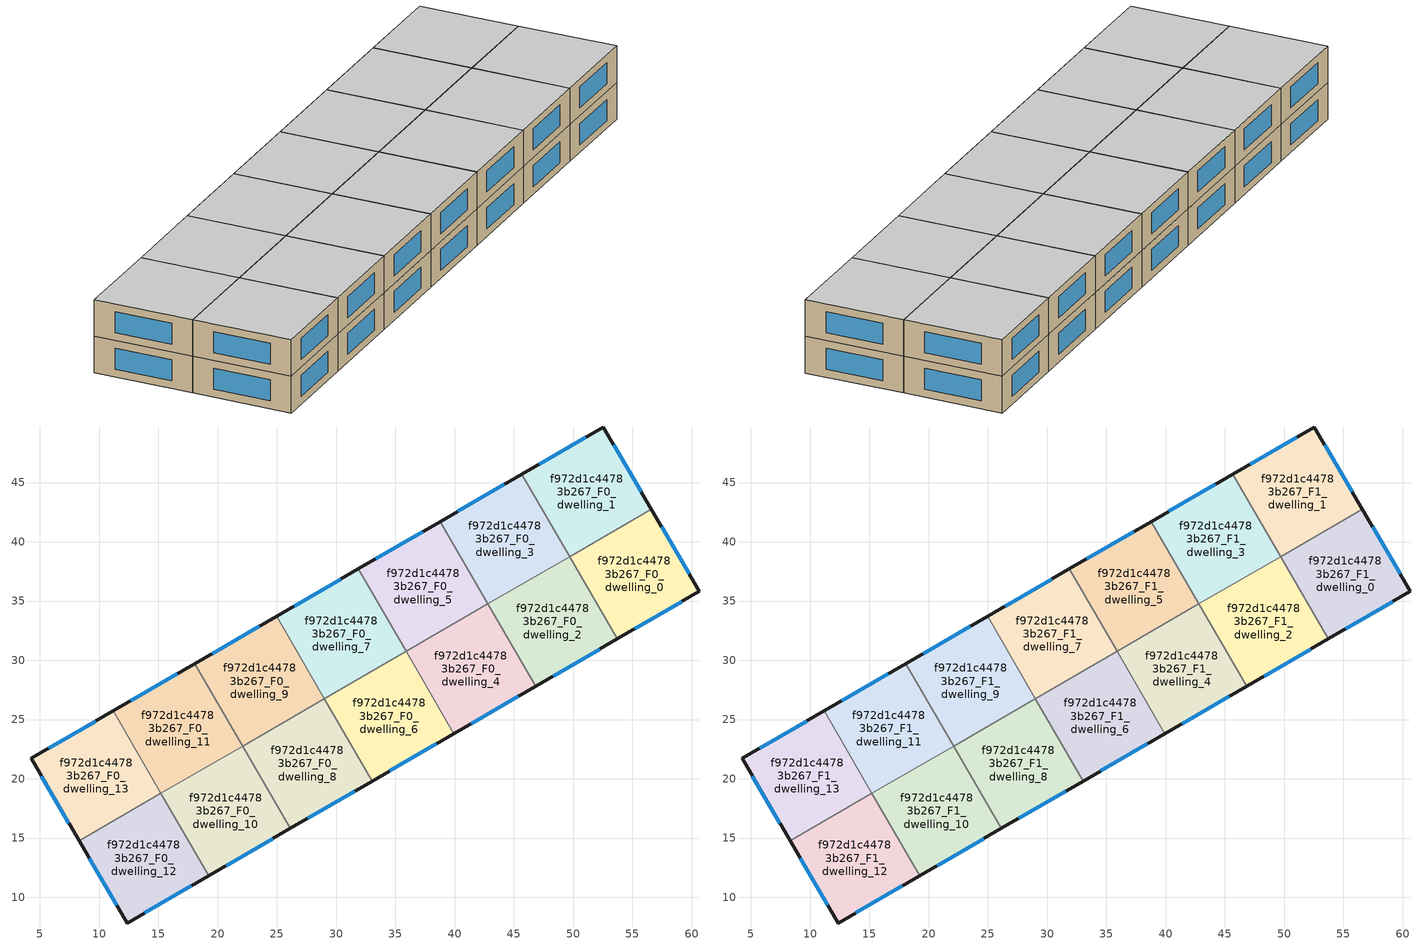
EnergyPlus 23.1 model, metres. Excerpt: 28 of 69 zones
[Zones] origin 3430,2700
f972d1c44783b267_F0_dwelling_0
 floor ground (EU_floor_Construction): 56.59,42.74 60.64,35.82 53.72,31.81 49.7,38.74 z0
 wall outside (EU_wall_Construction): 53.72,31.81 60.64,35.82 56.59,42.74 z0:3
 wall to f972d1c44783b267_F0_dwelling_1 (EU_wall_Construction): 56.59,42.74 49.7,38.74 z0:3
 wall to f972d1c44783b267_F0_dwelling_2 (EU_wall_Construction): 49.7,38.74 53.72,31.81 z0:3
 window (EU_Window_Construction): 59.77,37.3 57.46,41.26 / 55.2,32.67 59.16,34.96 z0.64:2.36
f972d1c44783b267_F0_dwelling_1
 floor ground (EU_floor_Construction): 52.53,49.69 56.59,42.74 49.7,38.74 45.66,45.7 z0
 wall outside (EU_wall_Construction): 56.59,42.74 52.53,49.69 45.66,45.7 z0:3
 wall to f972d1c44783b267_F0_dwelling_3 (EU_wall_Construction): 45.66,45.7 49.69,38.76 z0:3
 wall to f972d1c44783b267_F0_dwelling_2 (EU_wall_Construction): 49.69,38.75 49.7,38.74 z0:3
 window (EU_Window_Construction): 55.72,44.23 53.4,48.2 / 51.06,48.83 47.13,46.56 z0.64:2.36
f972d1c44783b267_F0_dwelling_10
 floor ground (EU_floor_Construction): 22.11,22.77 26.14,15.82 19.25,11.82 15.22,18.77 z0
 wall outside (EU_wall_Construction): 19.25,11.82 26.14,15.82 z0:3
 wall to f972d1c44783b267_F0_dwelling_11 (EU_wall_Construction): 22.11,22.77 15.22,18.77 z0:3
 wall to f972d1c44783b267_F0_dwelling_8 (EU_wall_Construction): 26.14,15.82 22.11,22.77 z0:3
 wall to f972d1c44783b267_F0_dwelling_12 (EU_wall_Construction): 15.22,18.77 19.25,11.82 z0:3
 window (EU_Window_Construction): 20.72,12.68 24.66,14.96 z0.64:2.36
f972d1c44783b267_F0_dwelling_11
 floor ground (EU_floor_Construction): 18.08,29.72 22.11,22.77 15.22,18.77 11.18,25.72 z0
 wall outside (EU_wall_Construction): 18.08,29.72 11.18,25.72 z0:3
 wall to f972d1c44783b267_F0_dwelling_9 (EU_wall_Construction): 22.11,22.77 18.08,29.72 z0:3
 wall to f972d1c44783b267_F0_dwelling_13 (EU_wall_Construction): 11.18,25.72 15.21,18.78 z0:3
 wall to f972d1c44783b267_F0_dwelling_12 (EU_wall_Construction): 15.21,18.78 15.22,18.77 z0:3
 window (EU_Window_Construction): 16.6,28.86 12.66,26.58 z0.64:2.36
f972d1c44783b267_F0_dwelling_12
 floor ground (EU_floor_Construction): 15.21,18.78 19.25,11.82 12.37,7.84 8.32,14.79 z0
 wall outside (EU_wall_Construction): 8.32,14.79 12.37,7.84 19.25,11.82 z0:3
 wall to f972d1c44783b267_F0_dwelling_13 (EU_wall_Construction): 15.21,18.78 8.32,14.79 z0:3
 window (EU_Window_Construction): 13.85,8.69 17.77,10.97 / 9.18,13.3 11.5,9.32 z0.64:2.36
f972d1c44783b267_F0_dwelling_13
 floor ground (EU_floor_Construction): 11.18,25.72 15.21,18.78 8.32,14.79 4.27,21.72 z0
 wall outside (EU_wall_Construction): 11.18,25.72 4.27,21.72 8.32,14.79 z0:3
 window (EU_Window_Construction): 5.14,20.23 7.45,16.27 / 9.7,24.87 5.75,22.58 z0.64:2.36
f972d1c44783b267_F0_dwelling_2
 floor ground (EU_floor_Construction): 49.69,38.75 53.72,31.81 46.82,27.81 42.79,34.76 z0
 wall outside (EU_wall_Construction): 46.82,27.81 53.72,31.81 z0:3
 wall to f972d1c44783b267_F0_dwelling_3 (EU_wall_Construction): 49.69,38.75 42.79,34.76 z0:3
 wall to f972d1c44783b267_F0_dwelling_4 (EU_wall_Construction): 42.79,34.76 46.82,27.81 z0:3
 window (EU_Window_Construction): 48.3,28.66 52.24,30.95 z0.64:2.36
f972d1c44783b267_F0_dwelling_3
 floor ground (EU_floor_Construction): 45.66,45.7 49.69,38.75 42.79,34.76 38.77,41.71 z0
 wall outside (EU_wall_Construction): 45.66,45.7 38.77,41.71 z0:3
 wall to f972d1c44783b267_F0_dwelling_5 (EU_wall_Construction): 38.76,41.71 42.79,34.76 z0:3
 window (EU_Window_Construction): 44.18,44.85 40.24,42.56 z0.64:2.36
f972d1c44783b267_F0_dwelling_4
 floor ground (EU_floor_Construction): 42.79,34.76 46.82,27.81 39.93,23.81 35.9,30.76 z0
 wall outside (EU_wall_Construction): 39.93,23.81 46.82,27.81 z0:3
 wall to f972d1c44783b267_F0_dwelling_5 (EU_wall_Construction): 42.79,34.76 35.9,30.76 z0:3
 wall to f972d1c44783b267_F0_dwelling_6 (EU_wall_Construction): 35.9,30.76 39.93,23.81 z0:3
 window (EU_Window_Construction): 41.4,24.67 45.35,26.95 z0.64:2.36
f972d1c44783b267_F0_dwelling_5
 floor ground (EU_floor_Construction): 38.77,41.71 42.79,34.76 35.9,30.76 31.87,37.71 z0
 wall outside (EU_wall_Construction): 38.77,41.71 31.87,37.71 z0:3
 wall to f972d1c44783b267_F0_dwelling_7 (EU_wall_Construction): 31.87,37.71 35.9,30.76 z0:3
 window (EU_Window_Construction): 37.29,40.85 33.35,38.57 z0.64:2.36
f972d1c44783b267_F0_dwelling_6
 floor ground (EU_floor_Construction): 35.9,30.76 39.93,23.81 33.03,19.81 29,26.76 z0
 wall outside (EU_wall_Construction): 33.03,19.81 39.93,23.81 z0:3
 wall to f972d1c44783b267_F0_dwelling_8 (EU_wall_Construction): 29,26.76 33.03,19.81 z0:3
 wall to f972d1c44783b267_F0_dwelling_7 (EU_wall_Construction): 35.9,30.76 29,26.76 z0:3
 window (EU_Window_Construction): 34.51,20.67 38.45,22.95 z0.64:2.36
f972d1c44783b267_F0_dwelling_7
 floor ground (EU_floor_Construction): 31.87,37.71 35.9,30.76 29,26.76 24.97,33.71 z0
 wall outside (EU_wall_Construction): 31.87,37.71 24.97,33.71 z0:3
 wall to f972d1c44783b267_F0_dwelling_9 (EU_wall_Construction): 24.97,33.71 29,26.76 z0:3
 window (EU_Window_Construction): 30.39,36.86 26.45,34.57 z0.64:2.36
f972d1c44783b267_F0_dwelling_8
 floor ground (EU_floor_Construction): 29,26.76 33.03,19.81 26.14,15.82 22.11,22.77 z0
 wall outside (EU_wall_Construction): 26.14,15.82 33.03,19.81 z0:3
 wall to f972d1c44783b267_F0_dwelling_9 (EU_wall_Construction): 29,26.76 22.11,22.77 z0:3
 window (EU_Window_Construction): 27.62,16.67 31.56,18.96 z0.64:2.36
f972d1c44783b267_F0_dwelling_9
 floor ground (EU_floor_Construction): 24.97,33.71 29,26.76 22.11,22.77 18.08,29.72 z0
 wall outside (EU_wall_Construction): 24.97,33.71 18.08,29.72 z0:3
 window (EU_Window_Construction): 23.5,32.86 19.55,30.57 z0.64:2.36
f972d1c44783b267_F1_dwelling_0
 floor to f972d1c44783b267_F0_dwelling_0 (EU_floor_Construction): 56.59,42.74 60.64,35.82 53.72,31.81 49.7,38.74 z3
 wall outside (EU_wall_Construction): 53.72,31.81 60.64,35.82 56.59,42.74 z3:6
 wall to f972d1c44783b267_F1_dwelling_1 (EU_wall_Construction): 56.59,42.74 49.7,38.74 z3:6
 wall to f972d1c44783b267_F1_dwelling_2 (EU_wall_Construction): 49.7,38.74 53.72,31.81 z3:6
 window (EU_Window_Construction): 59.77,37.3 57.46,41.26 / 55.2,32.67 59.16,34.96 z3.64:5.36
 ceiling to f972d1c44783b267_F2_dwelling_0 (EU_floor_Construction): 60.64,35.82 56.59,42.74 49.7,38.74 53.72,31.81 z6
f972d1c44783b267_F1_dwelling_1
 floor to f972d1c44783b267_F0_dwelling_1 (EU_floor_Construction): 52.53,49.69 56.59,42.74 49.7,38.74 45.66,45.7 z3
 wall outside (EU_wall_Construction): 56.59,42.74 52.53,49.69 45.66,45.7 z3:6
 wall to f972d1c44783b267_F1_dwelling_3 (EU_wall_Construction): 45.66,45.7 49.69,38.76 z3:6
 wall to f972d1c44783b267_F1_dwelling_2 (EU_wall_Construction): 49.69,38.75 49.7,38.74 z3:6
 window (EU_Window_Construction): 55.72,44.23 53.4,48.2 / 51.06,48.83 47.13,46.56 z3.64:5.36
 ceiling to f972d1c44783b267_F2_dwelling_1 (EU_floor_Construction): 56.59,42.74 52.53,49.69 45.66,45.7 49.7,38.74 z6
f972d1c44783b267_F1_dwelling_10
 floor to f972d1c44783b267_F0_dwelling_10 (EU_floor_Construction): 22.11,22.77 26.14,15.82 19.25,11.82 15.22,18.77 z3
 wall outside (EU_wall_Construction): 19.25,11.82 26.14,15.82 z3:6
 wall to f972d1c44783b267_F1_dwelling_11 (EU_wall_Construction): 22.11,22.77 15.22,18.77 z3:6
 wall to f972d1c44783b267_F1_dwelling_8 (EU_wall_Construction): 26.14,15.82 22.11,22.77 z3:6
 wall to f972d1c44783b267_F1_dwelling_12 (EU_wall_Construction): 15.22,18.77 19.25,11.82 z3:6
 window (EU_Window_Construction): 20.72,12.68 24.66,14.96 z3.64:5.36
 ceiling to f972d1c44783b267_F2_dwelling_10 (EU_floor_Construction): 26.14,15.82 22.11,22.77 15.22,18.77 19.25,11.82 z6
f972d1c44783b267_F1_dwelling_11
 floor to f972d1c44783b267_F0_dwelling_11 (EU_floor_Construction): 18.08,29.72 22.11,22.77 15.22,18.77 11.18,25.72 z3
 wall outside (EU_wall_Construction): 18.08,29.72 11.18,25.72 z3:6
 wall to f972d1c44783b267_F1_dwelling_9 (EU_wall_Construction): 22.11,22.77 18.08,29.72 z3:6
 wall to f972d1c44783b267_F1_dwelling_13 (EU_wall_Construction): 11.18,25.72 15.21,18.78 z3:6
 wall to f972d1c44783b267_F1_dwelling_12 (EU_wall_Construction): 15.21,18.78 15.22,18.77 z3:6
 window (EU_Window_Construction): 16.6,28.86 12.66,26.58 z3.64:5.36
 ceiling to f972d1c44783b267_F2_dwelling_11 (EU_floor_Construction): 22.11,22.77 18.08,29.72 11.18,25.72 15.22,18.77 z6
f972d1c44783b267_F1_dwelling_12
 floor to f972d1c44783b267_F0_dwelling_12 (EU_floor_Construction): 15.21,18.78 19.25,11.82 12.37,7.84 8.32,14.79 z3
 wall outside (EU_wall_Construction): 8.32,14.79 12.37,7.84 19.25,11.82 z3:6
 wall to f972d1c44783b267_F1_dwelling_13 (EU_wall_Construction): 15.21,18.78 8.32,14.79 z3:6
 window (EU_Window_Construction): 13.85,8.69 17.77,10.97 / 9.18,13.3 11.5,9.32 z3.64:5.36
 ceiling to f972d1c44783b267_F2_dwelling_12 (EU_floor_Construction): 19.25,11.82 15.21,18.78 8.32,14.79 12.37,7.84 z6
f972d1c44783b267_F1_dwelling_13
 floor to f972d1c44783b267_F0_dwelling_13 (EU_floor_Construction): 11.18,25.72 15.21,18.78 8.32,14.79 4.27,21.72 z3
 wall outside (EU_wall_Construction): 11.18,25.72 4.27,21.72 8.32,14.79 z3:6
 window (EU_Window_Construction): 5.14,20.23 7.45,16.27 / 9.7,24.87 5.75,22.58 z3.64:5.36
 ceiling to f972d1c44783b267_F2_dwelling_13 (EU_floor_Construction): 15.21,18.78 11.18,25.72 4.27,21.72 8.32,14.79 z6
f972d1c44783b267_F1_dwelling_2
 floor to f972d1c44783b267_F0_dwelling_2 (EU_floor_Construction): 49.69,38.75 53.72,31.81 46.82,27.81 42.79,34.76 z3
 wall outside (EU_wall_Construction): 46.82,27.81 53.72,31.81 z3:6
 wall to f972d1c44783b267_F1_dwelling_3 (EU_wall_Construction): 49.69,38.75 42.79,34.76 z3:6
 wall to f972d1c44783b267_F1_dwelling_4 (EU_wall_Construction): 42.79,34.76 46.82,27.81 z3:6
 window (EU_Window_Construction): 48.3,28.66 52.24,30.95 z3.64:5.36
 ceiling to f972d1c44783b267_F2_dwelling_2 (EU_floor_Construction): 53.72,31.81 49.69,38.75 42.79,34.76 46.82,27.81 z6
f972d1c44783b267_F1_dwelling_3
 floor to f972d1c44783b267_F0_dwelling_3 (EU_floor_Construction): 45.66,45.7 49.69,38.75 42.79,34.76 38.77,41.71 z3
 wall outside (EU_wall_Construction): 45.66,45.7 38.77,41.71 z3:6
 wall to f972d1c44783b267_F1_dwelling_5 (EU_wall_Construction): 38.76,41.71 42.79,34.76 z3:6
 window (EU_Window_Construction): 44.18,44.85 40.24,42.56 z3.64:5.36
 ceiling to f972d1c44783b267_F2_dwelling_3 (EU_floor_Construction): 49.69,38.75 45.66,45.7 38.77,41.71 42.79,34.76 z6
f972d1c44783b267_F1_dwelling_4
 floor to f972d1c44783b267_F0_dwelling_4 (EU_floor_Construction): 42.79,34.76 46.82,27.81 39.93,23.81 35.9,30.76 z3
 wall outside (EU_wall_Construction): 39.93,23.81 46.82,27.81 z3:6
 wall to f972d1c44783b267_F1_dwelling_5 (EU_wall_Construction): 42.79,34.76 35.9,30.76 z3:6
 wall to f972d1c44783b267_F1_dwelling_6 (EU_wall_Construction): 35.9,30.76 39.93,23.81 z3:6
 window (EU_Window_Construction): 41.4,24.67 45.35,26.95 z3.64:5.36
 ceiling to f972d1c44783b267_F2_dwelling_4 (EU_floor_Construction): 46.82,27.81 42.79,34.76 35.9,30.76 39.93,23.81 z6
f972d1c44783b267_F1_dwelling_5
 floor to f972d1c44783b267_F0_dwelling_5 (EU_floor_Construction): 38.77,41.71 42.79,34.76 35.9,30.76 31.87,37.71 z3
 wall outside (EU_wall_Construction): 38.77,41.71 31.87,37.71 z3:6
 wall to f972d1c44783b267_F1_dwelling_7 (EU_wall_Construction): 31.87,37.71 35.9,30.76 z3:6
 window (EU_Window_Construction): 37.29,40.85 33.35,38.57 z3.64:5.36
 ceiling to f972d1c44783b267_F2_dwelling_5 (EU_floor_Construction): 42.79,34.76 38.77,41.71 31.87,37.71 35.9,30.76 z6
f972d1c44783b267_F1_dwelling_6
 floor to f972d1c44783b267_F0_dwelling_6 (EU_floor_Construction): 35.9,30.76 39.93,23.81 33.03,19.81 29,26.76 z3
 wall outside (EU_wall_Construction): 33.03,19.81 39.93,23.81 z3:6
 wall to f972d1c44783b267_F1_dwelling_8 (EU_wall_Construction): 29,26.76 33.03,19.81 z3:6
 wall to f972d1c44783b267_F1_dwelling_7 (EU_wall_Construction): 35.9,30.76 29,26.76 z3:6
 window (EU_Window_Construction): 34.51,20.67 38.45,22.95 z3.64:5.36
 ceiling to f972d1c44783b267_F2_dwelling_6 (EU_floor_Construction): 39.93,23.81 35.9,30.76 29,26.76 33.03,19.81 z6
f972d1c44783b267_F1_dwelling_7
 floor to f972d1c44783b267_F0_dwelling_7 (EU_floor_Construction): 31.87,37.71 35.9,30.76 29,26.76 24.97,33.71 z3
 wall outside (EU_wall_Construction): 31.87,37.71 24.97,33.71 z3:6
 wall to f972d1c44783b267_F1_dwelling_9 (EU_wall_Construction): 24.97,33.71 29,26.76 z3:6
 window (EU_Window_Construction): 30.39,36.86 26.45,34.57 z3.64:5.36
 ceiling to f972d1c44783b267_F2_dwelling_7 (EU_floor_Construction): 35.9,30.76 31.87,37.71 24.97,33.71 29,26.76 z6
f972d1c44783b267_F1_dwelling_8
 floor to f972d1c44783b267_F0_dwelling_8 (EU_floor_Construction): 29,26.76 33.03,19.81 26.14,15.82 22.11,22.77 z3
 wall outside (EU_wall_Construction): 26.14,15.82 33.03,19.81 z3:6
 wall to f972d1c44783b267_F1_dwelling_9 (EU_wall_Construction): 29,26.76 22.11,22.77 z3:6
 window (EU_Window_Construction): 27.62,16.67 31.56,18.96 z3.64:5.36
 ceiling to f972d1c44783b267_F2_dwelling_8 (EU_floor_Construction): 33.03,19.81 29,26.76 22.11,22.77 26.14,15.82 z6
f972d1c44783b267_F1_dwelling_9
 floor to f972d1c44783b267_F0_dwelling_9 (EU_floor_Construction): 24.97,33.71 29,26.76 22.11,22.77 18.08,29.72 z3
 wall outside (EU_wall_Construction): 24.97,33.71 18.08,29.72 z3:6
 window (EU_Window_Construction): 23.5,32.86 19.55,30.57 z3.64:5.36
 ceiling to f972d1c44783b267_F2_dwelling_9 (EU_floor_Construction): 29,26.76 24.97,33.71 18.08,29.72 22.11,22.77 z6
[Building]
EU S2 Campaign: North Axis=0; Terrain=City; Solar Distribution=FullExterior
[Site:Location]
Yerevan-Zvartnots.Intl.AP: Latitude=40.15; Longitude=44.383; Time Zone=4; Elevation=854
[SizingPeriod:WeatherFileDays]
AnnualSizingPeriod: Begin Month=1; Begin Day of Month=1; End Month=12; End Day of Month=31; Day of Week for Start Day=Monday; Use Weather File Daylight Saving Period=No; Use Weather File Rain and Snow Indicators=No
[MATERIAL]
EU_InternalMass_Material: Roughness=MediumRough; Thickness=0.1; Conductivity=1; Density=1800; Specific Heat=900; Thermal Absorptance=0.9; Solar Absorptance=0.7; Visible Absorptance=0.7
[MATERIAL:NOMASS] Roughness=MediumRough; Thermal Absorptance=0.9; Solar Absorptance=0.7; Visible Absorptance=0.7
Name | Thermal Resistance
EU_wall_NoMass | 1.05043
EU_floor_NoMass | 0.478065
[WINDOWMATERIAL:SIMPLEGLAZINGSYSTEM]
EU_Window_SimpleGlazing: UFactor=2.5566; Solar Heat Gain Coefficient=0.75; Visible Transmittance=0.75
[CONSTRUCTION]
EU_wall_Construction: EU_wall_NoMass
EU_floor_Construction: EU_floor_NoMass
EU_Window_Construction: EU_Window_SimpleGlazing
EU_InternalMass_Construction: EU_InternalMass_Material
[ZONE] Type=1; Multiplier=1; Ceiling Height=autocalculate; Floor Area=autocalculate; Part of Total Floor Area=Yes
Name | Volume
f972d1c44783b267_F0_dwelling_0; f972d1c44783b267_F1_dwelling_0 | 192.09
f972d1c44783b267_F0_dwelling_1; f972d1c44783b267_F1_dwelling_1 | 192.069
f972d1c44783b267_F0_dwelling_10; f972d1c44783b267_F1_dwelling_10; f972d1c44783b267_F0_dwelling_8; f972d1c44783b267_F1_dwelling_8 | 192.084
f972d1c44783b267_F0_dwelling_11; f972d1c44783b267_F1_dwelling_11 | 192.072
f972d1c44783b267_F0_dwelling_12; f972d1c44783b267_F1_dwelling_12 | 192.11
f972d1c44783b267_F0_dwelling_13; f972d1c44783b267_F1_dwelling_13 | 192.103
f972d1c44783b267_F0_dwelling_2; f972d1c44783b267_F1_dwelling_2 | 192.073
f972d1c44783b267_F0_dwelling_3; f972d1c44783b267_F1_dwelling_3; f972d1c44783b267_F0_dwelling_6; f972d1c44783b267_F1_dwelling_6; f972d1c44783b267_F0_dwelling_9; f972d1c44783b267_F1_dwelling_9 | 192.105
f972d1c44783b267_F0_dwelling_4; f972d1c44783b267_F1_dwelling_4 | 192.101
f972d1c44783b267_F0_dwelling_5; f972d1c44783b267_F1_dwelling_5; f972d1c44783b267_F0_dwelling_7; f972d1c44783b267_F1_dwelling_7 | 192.093
[INTERNALMASS] Construction=EU_InternalMass_Construction
Name | Zone or ZoneList | Surface Area
f972d1c44783b267_F0_dwelling_0_EU_InternalMass | f972d1c44783b267_F0_dwelling_0 | 64.0312
f972d1c44783b267_F0_dwelling_1_EU_InternalMass | f972d1c44783b267_F0_dwelling_1 | 64.0238
f972d1c44783b267_F0_dwelling_2_EU_InternalMass | f972d1c44783b267_F0_dwelling_2 | 64.0242
f972d1c44783b267_F0_dwelling_3_EU_InternalMass | f972d1c44783b267_F0_dwelling_3 | 64.0379
f972d1c44783b267_F0_dwelling_4_EU_InternalMass | f972d1c44783b267_F0_dwelling_4 | 64.0327
f972d1c44783b267_F0_dwelling_5_EU_InternalMass | f972d1c44783b267_F0_dwelling_5 | 64.0311
f972d1c44783b267_F0_dwelling_6_EU_InternalMass | f972d1c44783b267_F0_dwelling_6 | 64.0358
f972d1c44783b267_F0_dwelling_7_EU_InternalMass | f972d1c44783b267_F0_dwelling_7 | 64.0311
f972d1c44783b267_F0_dwelling_8_EU_InternalMass | f972d1c44783b267_F0_dwelling_8 | 64.0278
f972d1c44783b267_F0_dwelling_9_EU_InternalMass | f972d1c44783b267_F0_dwelling_9 | 64.036
f972d1c44783b267_F0_dwelling_10_EU_InternalMass | f972d1c44783b267_F0_dwelling_10 | 64.027
f972d1c44783b267_F0_dwelling_11_EU_InternalMass | f972d1c44783b267_F0_dwelling_11 | 64.0258
f972d1c44783b267_F0_dwelling_12_EU_InternalMass | f972d1c44783b267_F0_dwelling_12 | 64.0353
f972d1c44783b267_F0_dwelling_13_EU_InternalMass | f972d1c44783b267_F0_dwelling_13 | 64.0356
f972d1c44783b267_F1_dwelling_0_EU_InternalMass | f972d1c44783b267_F1_dwelling_0 | 64.0312
f972d1c44783b267_F1_dwelling_1_EU_InternalMass | f972d1c44783b267_F1_dwelling_1 | 64.0238
f972d1c44783b267_F1_dwelling_2_EU_InternalMass | f972d1c44783b267_F1_dwelling_2 | 64.0242
f972d1c44783b267_F1_dwelling_3_EU_InternalMass | f972d1c44783b267_F1_dwelling_3 | 64.0379
f972d1c44783b267_F1_dwelling_4_EU_InternalMass | f972d1c44783b267_F1_dwelling_4 | 64.0327
f972d1c44783b267_F1_dwelling_5_EU_InternalMass | f972d1c44783b267_F1_dwelling_5 | 64.0311
f972d1c44783b267_F1_dwelling_6_EU_InternalMass | f972d1c44783b267_F1_dwelling_6 | 64.0358
f972d1c44783b267_F1_dwelling_7_EU_InternalMass | f972d1c44783b267_F1_dwelling_7 | 64.0311
f972d1c44783b267_F1_dwelling_8_EU_InternalMass | f972d1c44783b267_F1_dwelling_8 | 64.0278
f972d1c44783b267_F1_dwelling_9_EU_InternalMass | f972d1c44783b267_F1_dwelling_9 | 64.036
f972d1c44783b267_F1_dwelling_10_EU_InternalMass | f972d1c44783b267_F1_dwelling_10 | 64.027
f972d1c44783b267_F1_dwelling_11_EU_InternalMass | f972d1c44783b267_F1_dwelling_11 | 64.0258
f972d1c44783b267_F1_dwelling_12_EU_InternalMass | f972d1c44783b267_F1_dwelling_12 | 64.0353
f972d1c44783b267_F1_dwelling_13_EU_InternalMass | f972d1c44783b267_F1_dwelling_13 | 64.0356
[OTHEREQUIPMENT] Fuel Type=Electricity; Design Level Calculation Method=Watts/Area; Power per Zone Floor Area=1; Fraction Latent=0; Fraction Radiant=0; Fraction Lost=0; Carbon Dioxide Generation Rate=0; EndUse Subcategory=EU_Step8_InternalGains
Name | Zone or ZoneList or Space or SpaceList | Schedule
EU_Step8_InternalGain_f972d1c44783b267_F0_dwelling_0_f000 | f972d1c44783b267_F0_dwelling_0 | EU_Step8_GainSchedule_f972d1c44783b267_F0_dwelling_0_f000
EU_Step8_InternalGain_f972d1c44783b267_F0_dwelling_1_f000 | f972d1c44783b267_F0_dwelling_1 | EU_Step8_GainSchedule_f972d1c44783b267_F0_dwelling_1_f000
EU_Step8_InternalGain_f972d1c44783b267_F0_dwelling_2_f000 | f972d1c44783b267_F0_dwelling_2 | EU_Step8_GainSchedule_f972d1c44783b267_F0_dwelling_2_f000
EU_Step8_InternalGain_f972d1c44783b267_F0_dwelling_3_f000 | f972d1c44783b267_F0_dwelling_3 | EU_Step8_GainSchedule_f972d1c44783b267_F0_dwelling_3_f000
EU_Step8_InternalGain_f972d1c44783b267_F0_dwelling_4_f000 | f972d1c44783b267_F0_dwelling_4 | EU_Step8_GainSchedule_f972d1c44783b267_F0_dwelling_4_f000
EU_Step8_InternalGain_f972d1c44783b267_F0_dwelling_5_f000 | f972d1c44783b267_F0_dwelling_5 | EU_Step8_GainSchedule_f972d1c44783b267_F0_dwelling_5_f000
EU_Step8_InternalGain_f972d1c44783b267_F0_dwelling_6_f000 | f972d1c44783b267_F0_dwelling_6 | EU_Step8_GainSchedule_f972d1c44783b267_F0_dwelling_6_f000
EU_Step8_InternalGain_f972d1c44783b267_F0_dwelling_7_f000 | f972d1c44783b267_F0_dwelling_7 | EU_Step8_GainSchedule_f972d1c44783b267_F0_dwelling_7_f000
EU_Step8_InternalGain_f972d1c44783b267_F0_dwelling_8_f000 | f972d1c44783b267_F0_dwelling_8 | EU_Step8_GainSchedule_f972d1c44783b267_F0_dwelling_8_f000
EU_Step8_InternalGain_f972d1c44783b267_F0_dwelling_9_f000 | f972d1c44783b267_F0_dwelling_9 | EU_Step8_GainSchedule_f972d1c44783b267_F0_dwelling_9_f000
EU_Step8_InternalGain_f972d1c44783b267_F0_dwelling_10_f000 | f972d1c44783b267_F0_dwelling_10 | EU_Step8_GainSchedule_f972d1c44783b267_F0_dwelling_10_f000
EU_Step8_InternalGain_f972d1c44783b267_F0_dwelling_11_f000 | f972d1c44783b267_F0_dwelling_11 | EU_Step8_GainSchedule_f972d1c44783b267_F0_dwelling_11_f000
EU_Step8_InternalGain_f972d1c44783b267_F0_dwelling_12_f000 | f972d1c44783b267_F0_dwelling_12 | EU_Step8_GainSchedule_f972d1c44783b267_F0_dwelling_12_f000
EU_Step8_InternalGain_f972d1c44783b267_F0_dwelling_13_f000 | f972d1c44783b267_F0_dwelling_13 | EU_Step8_GainSchedule_f972d1c44783b267_F0_dwelling_13_f000
EU_Step8_InternalGain_f972d1c44783b267_F1_dwelling_0_f000 | f972d1c44783b267_F1_dwelling_0 | EU_Step8_GainSchedule_f972d1c44783b267_F1_dwelling_0_f000
EU_Step8_InternalGain_f972d1c44783b267_F1_dwelling_1_f000 | f972d1c44783b267_F1_dwelling_1 | EU_Step8_GainSchedule_f972d1c44783b267_F1_dwelling_1_f000
EU_Step8_InternalGain_f972d1c44783b267_F1_dwelling_2_f000 | f972d1c44783b267_F1_dwelling_2 | EU_Step8_GainSchedule_f972d1c44783b267_F1_dwelling_2_f000
EU_Step8_InternalGain_f972d1c44783b267_F1_dwelling_3_f000 | f972d1c44783b267_F1_dwelling_3 | EU_Step8_GainSchedule_f972d1c44783b267_F1_dwelling_3_f000
EU_Step8_InternalGain_f972d1c44783b267_F1_dwelling_4_f000 | f972d1c44783b267_F1_dwelling_4 | EU_Step8_GainSchedule_f972d1c44783b267_F1_dwelling_4_f000
EU_Step8_InternalGain_f972d1c44783b267_F1_dwelling_5_f000 | f972d1c44783b267_F1_dwelling_5 | EU_Step8_GainSchedule_f972d1c44783b267_F1_dwelling_5_f000
EU_Step8_InternalGain_f972d1c44783b267_F1_dwelling_6_f000 | f972d1c44783b267_F1_dwelling_6 | EU_Step8_GainSchedule_f972d1c44783b267_F1_dwelling_6_f000
EU_Step8_InternalGain_f972d1c44783b267_F1_dwelling_7_f000 | f972d1c44783b267_F1_dwelling_7 | EU_Step8_GainSchedule_f972d1c44783b267_F1_dwelling_7_f000
EU_Step8_InternalGain_f972d1c44783b267_F1_dwelling_8_f000 | f972d1c44783b267_F1_dwelling_8 | EU_Step8_GainSchedule_f972d1c44783b267_F1_dwelling_8_f000
EU_Step8_InternalGain_f972d1c44783b267_F1_dwelling_9_f000 | f972d1c44783b267_F1_dwelling_9 | EU_Step8_GainSchedule_f972d1c44783b267_F1_dwelling_9_f000
EU_Step8_InternalGain_f972d1c44783b267_F1_dwelling_10_f000 | f972d1c44783b267_F1_dwelling_10 | EU_Step8_GainSchedule_f972d1c44783b267_F1_dwelling_10_f000
EU_Step8_InternalGain_f972d1c44783b267_F1_dwelling_11_f000 | f972d1c44783b267_F1_dwelling_11 | EU_Step8_GainSchedule_f972d1c44783b267_F1_dwelling_11_f000
EU_Step8_InternalGain_f972d1c44783b267_F1_dwelling_12_f000 | f972d1c44783b267_F1_dwelling_12 | EU_Step8_GainSchedule_f972d1c44783b267_F1_dwelling_12_f000
EU_Step8_InternalGain_f972d1c44783b267_F1_dwelling_13_f000 | f972d1c44783b267_F1_dwelling_13 | EU_Step8_GainSchedule_f972d1c44783b267_F1_dwelling_13_f000
[ZONEVENTILATION:DESIGNFLOWRATE] Schedule=EU_AlwaysOn; Design Flow Rate Calculation Method=AirChanges/Hour; Air Changes per Hour=0.557805; Ventilation Type=Natural; Fan Pressure Rise=0; Fan Total Efficiency=1; Constant Term Coefficient=1; Temperature Term Coefficient=0; Velocity Term Coefficient=0; Velocity Squared Term Coefficient=0; Minimum Indoor Temperature=-100; Maximum Indoor Temperature=100; Delta Temperature=-100; Minimum Outdoor Temperature=-100; Maximum Outdoor Temperature=100; Maximum Wind Speed=40
Name | Zone or ZoneList or Space or SpaceList
EU_ConstantAir_f972d1c44783b267_F0_dwelling_0 | f972d1c44783b267_F0_dwelling_0
EU_ConstantAir_f972d1c44783b267_F0_dwelling_1 | f972d1c44783b267_F0_dwelling_1
EU_ConstantAir_f972d1c44783b267_F0_dwelling_2 | f972d1c44783b267_F0_dwelling_2
EU_ConstantAir_f972d1c44783b267_F0_dwelling_3 | f972d1c44783b267_F0_dwelling_3
EU_ConstantAir_f972d1c44783b267_F0_dwelling_4 | f972d1c44783b267_F0_dwelling_4
EU_ConstantAir_f972d1c44783b267_F0_dwelling_5 | f972d1c44783b267_F0_dwelling_5
EU_ConstantAir_f972d1c44783b267_F0_dwelling_6 | f972d1c44783b267_F0_dwelling_6
EU_ConstantAir_f972d1c44783b267_F0_dwelling_7 | f972d1c44783b267_F0_dwelling_7
EU_ConstantAir_f972d1c44783b267_F0_dwelling_8 | f972d1c44783b267_F0_dwelling_8
EU_ConstantAir_f972d1c44783b267_F0_dwelling_9 | f972d1c44783b267_F0_dwelling_9
EU_ConstantAir_f972d1c44783b267_F0_dwelling_10 | f972d1c44783b267_F0_dwelling_10
EU_ConstantAir_f972d1c44783b267_F0_dwelling_11 | f972d1c44783b267_F0_dwelling_11
EU_ConstantAir_f972d1c44783b267_F0_dwelling_12 | f972d1c44783b267_F0_dwelling_12
EU_ConstantAir_f972d1c44783b267_F0_dwelling_13 | f972d1c44783b267_F0_dwelling_13
EU_ConstantAir_f972d1c44783b267_F1_dwelling_0 | f972d1c44783b267_F1_dwelling_0
EU_ConstantAir_f972d1c44783b267_F1_dwelling_1 | f972d1c44783b267_F1_dwelling_1
EU_ConstantAir_f972d1c44783b267_F1_dwelling_2 | f972d1c44783b267_F1_dwelling_2
EU_ConstantAir_f972d1c44783b267_F1_dwelling_3 | f972d1c44783b267_F1_dwelling_3
EU_ConstantAir_f972d1c44783b267_F1_dwelling_4 | f972d1c44783b267_F1_dwelling_4
EU_ConstantAir_f972d1c44783b267_F1_dwelling_5 | f972d1c44783b267_F1_dwelling_5
EU_ConstantAir_f972d1c44783b267_F1_dwelling_6 | f972d1c44783b267_F1_dwelling_6
EU_ConstantAir_f972d1c44783b267_F1_dwelling_7 | f972d1c44783b267_F1_dwelling_7
EU_ConstantAir_f972d1c44783b267_F1_dwelling_8 | f972d1c44783b267_F1_dwelling_8
EU_ConstantAir_f972d1c44783b267_F1_dwelling_9 | f972d1c44783b267_F1_dwelling_9
EU_ConstantAir_f972d1c44783b267_F1_dwelling_10 | f972d1c44783b267_F1_dwelling_10
EU_ConstantAir_f972d1c44783b267_F1_dwelling_11 | f972d1c44783b267_F1_dwelling_11
EU_ConstantAir_f972d1c44783b267_F1_dwelling_12 | f972d1c44783b267_F1_dwelling_12
EU_ConstantAir_f972d1c44783b267_F1_dwelling_13 | f972d1c44783b267_F1_dwelling_13
[HVACTEMPLATE:THERMOSTAT] Constant Heating Setpoint=20; Constant Cooling Setpoint=50
EU_HeatOnly_f972d1c44783b267_F0_dwelling_0; EU_HeatOnly_f972d1c44783b267_F0_dwelling_1; EU_HeatOnly_f972d1c44783b267_F0_dwelling_2; EU_HeatOnly_f972d1c44783b267_F0_dwelling_3; EU_HeatOnly_f972d1c44783b267_F0_dwelling_4; EU_HeatOnly_f972d1c44783b267_F0_dwelling_5; EU_HeatOnly_f972d1c44783b267_F0_dwelling_6; EU_HeatOnly_f972d1c44783b267_F0_dwelling_7; EU_HeatOnly_f972d1c44783b267_F0_dwelling_8; EU_HeatOnly_f972d1c44783b267_F0_dwelling_9; EU_HeatOnly_f972d1c44783b267_F0_dwelling_10; EU_HeatOnly_f972d1c44783b267_F0_dwelling_11; EU_HeatOnly_f972d1c44783b267_F0_dwelling_12; EU_HeatOnly_f972d1c44783b267_F0_dwelling_13; EU_HeatOnly_f972d1c44783b267_F1_dwelling_0; EU_HeatOnly_f972d1c44783b267_F1_dwelling_1; EU_HeatOnly_f972d1c44783b267_F1_dwelling_2; EU_HeatOnly_f972d1c44783b267_F1_dwelling_3; EU_HeatOnly_f972d1c44783b267_F1_dwelling_4; EU_HeatOnly_f972d1c44783b267_F1_dwelling_5; EU_HeatOnly_f972d1c44783b267_F1_dwelling_6; EU_HeatOnly_f972d1c44783b267_F1_dwelling_7; EU_HeatOnly_f972d1c44783b267_F1_dwelling_8; EU_HeatOnly_f972d1c44783b267_F1_dwelling_9; EU_HeatOnly_f972d1c44783b267_F1_dwelling_10; EU_HeatOnly_f972d1c44783b267_F1_dwelling_11; EU_HeatOnly_f972d1c44783b267_F1_dwelling_12; EU_HeatOnly_f972d1c44783b267_F1_dwelling_13; EU_HeatOnly_f972d1c44783b267_F2_dwelling_0; EU_HeatOnly_f972d1c44783b267_F2_dwelling_1; EU_HeatOnly_f972d1c44783b267_F2_dwelling_2; EU_HeatOnly_f972d1c44783b267_F2_dwelling_3; EU_HeatOnly_f972d1c44783b267_F2_dwelling_4; EU_HeatOnly_f972d1c44783b267_F2_dwelling_5; EU_HeatOnly_f972d1c44783b267_F2_dwelling_6; EU_HeatOnly_f972d1c44783b267_F2_dwelling_7; EU_HeatOnly_f972d1c44783b267_F2_dwelling_8; EU_HeatOnly_f972d1c44783b267_F2_dwelling_9; EU_HeatOnly_f972d1c44783b267_F2_dwelling_10; EU_HeatOnly_f972d1c44783b267_F2_dwelling_11; EU_HeatOnly_f972d1c44783b267_F2_dwelling_12; EU_HeatOnly_f972d1c44783b267_F2_dwelling_13; EU_HeatOnly_f972d1c44783b267_F3_dwelling_0; EU_HeatOnly_f972d1c44783b267_F3_dwelling_1; EU_HeatOnly_f972d1c44783b267_F3_dwelling_2; EU_HeatOnly_f972d1c44783b267_F3_dwelling_3; EU_HeatOnly_f972d1c44783b267_F3_dwelling_4; EU_HeatOnly_f972d1c44783b267_F3_dwelling_5; EU_HeatOnly_f972d1c44783b267_F3_dwelling_6; EU_HeatOnly_f972d1c44783b267_F3_dwelling_7; EU_HeatOnly_f972d1c44783b267_F3_dwelling_8; EU_HeatOnly_f972d1c44783b267_F3_dwelling_9; EU_HeatOnly_f972d1c44783b267_F3_dwelling_10; EU_HeatOnly_f972d1c44783b267_F3_dwelling_11; EU_HeatOnly_f972d1c44783b267_F3_dwelling_12; EU_HeatOnly_f972d1c44783b267_F3_dwelling_13; EU_HeatOnly_f972d1c44783b267_F4_dwelling_0; EU_HeatOnly_f972d1c44783b267_F4_dwelling_1; EU_HeatOnly_f972d1c44783b267_F4_dwelling_2; EU_HeatOnly_f972d1c44783b267_F4_dwelling_3; EU_HeatOnly_f972d1c44783b267_F4_dwelling_4; EU_HeatOnly_f972d1c44783b267_F4_dwelling_5; EU_HeatOnly_f972d1c44783b267_F4_dwelling_6; EU_HeatOnly_f972d1c44783b267_F4_dwelling_7; EU_HeatOnly_f972d1c44783b267_F4_dwelling_8; EU_HeatOnly_f972d1c44783b267_F4_dwelling_9; EU_HeatOnly_f972d1c44783b267_F4_dwelling_10; EU_HeatOnly_f972d1c44783b267_F4_dwelling_11; EU_HeatOnly_f972d1c44783b267_F4_dwelling_12
[HVACTEMPLATE:ZONE:IDEALLOADSAIRSYSTEM] System Availability Schedule=EU_AlwaysOn; Maximum Heating Supply Air Temperature=50; Minimum Cooling Supply Air Temperature=13; Maximum Heating Supply Air Humidity Ratio=0.0156; Minimum Cooling Supply Air Humidity Ratio=0.0077; Heating Limit=NoLimit; Cooling Limit=NoLimit; Heating Availability Schedule=EU_AlwaysOn; Cooling Availability Schedule=EU_CoolingOff; Dehumidification Control Type=ConstantSensibleHeatRatio; Cooling Sensible Heat Ratio=0.7; Dehumidification Setpoint=60; Humidification Control Type=None; Humidification Setpoint=30; Outdoor Air Method=None; Outdoor Air Flow Rate per Person=0.00944; Outdoor Air Flow Rate per Zone Floor Area=0; Outdoor Air Flow Rate per Zone=0; Demand Controlled Ventilation Type=None; Outdoor Air Economizer Type=NoEconomizer; Heat Recovery Type=None; Sensible Heat Recovery Effectiveness=0.7; Latent Heat Recovery Effectiveness=0.65
Name | Template Thermostat
f972d1c44783b267_F0_dwelling_0 | EU_HeatOnly_f972d1c44783b267_F0_dwelling_0
f972d1c44783b267_F0_dwelling_1 | EU_HeatOnly_f972d1c44783b267_F0_dwelling_1
f972d1c44783b267_F0_dwelling_2 | EU_HeatOnly_f972d1c44783b267_F0_dwelling_2
f972d1c44783b267_F0_dwelling_3 | EU_HeatOnly_f972d1c44783b267_F0_dwelling_3
f972d1c44783b267_F0_dwelling_4 | EU_HeatOnly_f972d1c44783b267_F0_dwelling_4
f972d1c44783b267_F0_dwelling_5 | EU_HeatOnly_f972d1c44783b267_F0_dwelling_5
f972d1c44783b267_F0_dwelling_6 | EU_HeatOnly_f972d1c44783b267_F0_dwelling_6
f972d1c44783b267_F0_dwelling_7 | EU_HeatOnly_f972d1c44783b267_F0_dwelling_7
f972d1c44783b267_F0_dwelling_8 | EU_HeatOnly_f972d1c44783b267_F0_dwelling_8
f972d1c44783b267_F0_dwelling_9 | EU_HeatOnly_f972d1c44783b267_F0_dwelling_9
f972d1c44783b267_F0_dwelling_10 | EU_HeatOnly_f972d1c44783b267_F0_dwelling_10
f972d1c44783b267_F0_dwelling_11 | EU_HeatOnly_f972d1c44783b267_F0_dwelling_11
f972d1c44783b267_F0_dwelling_12 | EU_HeatOnly_f972d1c44783b267_F0_dwelling_12
f972d1c44783b267_F0_dwelling_13 | EU_HeatOnly_f972d1c44783b267_F0_dwelling_13
f972d1c44783b267_F1_dwelling_0 | EU_HeatOnly_f972d1c44783b267_F1_dwelling_0
f972d1c44783b267_F1_dwelling_1 | EU_HeatOnly_f972d1c44783b267_F1_dwelling_1
f972d1c44783b267_F1_dwelling_2 | EU_HeatOnly_f972d1c44783b267_F1_dwelling_2
f972d1c44783b267_F1_dwelling_3 | EU_HeatOnly_f972d1c44783b267_F1_dwelling_3
f972d1c44783b267_F1_dwelling_4 | EU_HeatOnly_f972d1c44783b267_F1_dwelling_4
f972d1c44783b267_F1_dwelling_5 | EU_HeatOnly_f972d1c44783b267_F1_dwelling_5
f972d1c44783b267_F1_dwelling_6 | EU_HeatOnly_f972d1c44783b267_F1_dwelling_6
f972d1c44783b267_F1_dwelling_7 | EU_HeatOnly_f972d1c44783b267_F1_dwelling_7
f972d1c44783b267_F1_dwelling_8 | EU_HeatOnly_f972d1c44783b267_F1_dwelling_8
f972d1c44783b267_F1_dwelling_9 | EU_HeatOnly_f972d1c44783b267_F1_dwelling_9
f972d1c44783b267_F1_dwelling_10 | EU_HeatOnly_f972d1c44783b267_F1_dwelling_10
f972d1c44783b267_F1_dwelling_11 | EU_HeatOnly_f972d1c44783b267_F1_dwelling_11
f972d1c44783b267_F1_dwelling_12 | EU_HeatOnly_f972d1c44783b267_F1_dwelling_12
f972d1c44783b267_F1_dwelling_13 | EU_HeatOnly_f972d1c44783b267_F1_dwelling_13
[SIZING:ZONE] Zone Cooling Design Supply Air Temperature Input Method=SupplyAirTemperature; Zone Cooling Design Supply Air Temperature=13; Zone Heating Design Supply Air Temperature Input Method=SupplyAirTemperature; Zone Heating Design Supply Air Temperature=50; Zone Cooling Design Supply Air Humidity Ratio=0.008; Zone Heating Design Supply Air Humidity Ratio=0.008; Cooling Design Air Flow Method=DesignDay; Cooling Design Air Flow Rate=0; Cooling Minimum Air Flow per Zone Floor Area=0.000762; Cooling Minimum Air Flow=0; Cooling Minimum Air Flow Fraction=0.2; Heating Design Air Flow Method=DesignDay; Heating Design Air Flow Rate=0; Heating Maximum Air Flow per Zone Floor Area=0.002032; Heating Maximum Air Flow=0.141576; Heating Maximum Air Flow Fraction=0.3; Account for Dedicated Outdoor Air System=No; Dedicated Outdoor Air System Control Strategy=NeutralSupplyAir; Dedicated Outdoor Air Low Setpoint Temperature for Design=autosize; Dedicated Outdoor Air High Setpoint Temperature for Design=autosize; Zone Load Sizing Method=Sensible Load Only No Latent Load; Zone Latent Cooling Design Supply Air Humidity Ratio Input Method=HumidityRatioDifference; Zone Cooling Design Supply Air Humidity Ratio Difference=0.005; Zone Latent Heating Design Supply Air Humidity Ratio Input Method=HumidityRatioDifference; Zone Humidification Design Supply Air Humidity Ratio Difference=0.005
f972d1c44783b267_F0_dwelling_0; f972d1c44783b267_F0_dwelling_1; f972d1c44783b267_F0_dwelling_2; f972d1c44783b267_F0_dwelling_3; f972d1c44783b267_F0_dwelling_4; f972d1c44783b267_F0_dwelling_5; f972d1c44783b267_F0_dwelling_6; f972d1c44783b267_F0_dwelling_7; f972d1c44783b267_F0_dwelling_8; f972d1c44783b267_F0_dwelling_9; f972d1c44783b267_F0_dwelling_10; f972d1c44783b267_F0_dwelling_11; f972d1c44783b267_F0_dwelling_12; f972d1c44783b267_F0_dwelling_13; f972d1c44783b267_F1_dwelling_0; f972d1c44783b267_F1_dwelling_1; f972d1c44783b267_F1_dwelling_2; f972d1c44783b267_F1_dwelling_3; f972d1c44783b267_F1_dwelling_4; f972d1c44783b267_F1_dwelling_5; f972d1c44783b267_F1_dwelling_6; f972d1c44783b267_F1_dwelling_7; f972d1c44783b267_F1_dwelling_8; f972d1c44783b267_F1_dwelling_9; f972d1c44783b267_F1_dwelling_10; f972d1c44783b267_F1_dwelling_11; f972d1c44783b267_F1_dwelling_12; f972d1c44783b267_F1_dwelling_13
[SCHEDULE:CONSTANT]
Name | Hourly Value
EU_AlwaysOn | 1
EU_CoolingOff | 0
[SCHEDULE:FILE] Column Number=1; Rows to Skip at Top=0; Number of Hours of Data=8760; Column Separator=Comma; Interpolate to Timestep=No; Minutes per Item=60; Adjust Schedule for Daylight Savings=Yes
Name | File
EU_Step8_GainSchedule_f972d1c44783b267_F0_dwelling_0_f000 | ../../schedules/f972d1c44783b267/f972d1c44783b267_F0_dwelling_0_f000_gain.csv
EU_Step8_GainSchedule_f972d1c44783b267_F0_dwelling_1_f000 | ../../schedules/f972d1c44783b267/f972d1c44783b267_F0_dwelling_1_f000_gain.csv
EU_Step8_GainSchedule_f972d1c44783b267_F0_dwelling_2_f000 | ../../schedules/f972d1c44783b267/f972d1c44783b267_F0_dwelling_2_f000_gain.csv
EU_Step8_GainSchedule_f972d1c44783b267_F0_dwelling_3_f000 | ../../schedules/f972d1c44783b267/f972d1c44783b267_F0_dwelling_3_f000_gain.csv
EU_Step8_GainSchedule_f972d1c44783b267_F0_dwelling_4_f000 | ../../schedules/f972d1c44783b267/f972d1c44783b267_F0_dwelling_4_f000_gain.csv
EU_Step8_GainSchedule_f972d1c44783b267_F0_dwelling_5_f000 | ../../schedules/f972d1c44783b267/f972d1c44783b267_F0_dwelling_5_f000_gain.csv
EU_Step8_GainSchedule_f972d1c44783b267_F0_dwelling_6_f000 | ../../schedules/f972d1c44783b267/f972d1c44783b267_F0_dwelling_6_f000_gain.csv
EU_Step8_GainSchedule_f972d1c44783b267_F0_dwelling_7_f000 | ../../schedules/f972d1c44783b267/f972d1c44783b267_F0_dwelling_7_f000_gain.csv
EU_Step8_GainSchedule_f972d1c44783b267_F0_dwelling_8_f000 | ../../schedules/f972d1c44783b267/f972d1c44783b267_F0_dwelling_8_f000_gain.csv
EU_Step8_GainSchedule_f972d1c44783b267_F0_dwelling_9_f000 | ../../schedules/f972d1c44783b267/f972d1c44783b267_F0_dwelling_9_f000_gain.csv
EU_Step8_GainSchedule_f972d1c44783b267_F0_dwelling_10_f000 | ../../schedules/f972d1c44783b267/f972d1c44783b267_F0_dwelling_10_f000_gain.csv
EU_Step8_GainSchedule_f972d1c44783b267_F0_dwelling_11_f000 | ../../schedules/f972d1c44783b267/f972d1c44783b267_F0_dwelling_11_f000_gain.csv
EU_Step8_GainSchedule_f972d1c44783b267_F0_dwelling_12_f000 | ../../schedules/f972d1c44783b267/f972d1c44783b267_F0_dwelling_12_f000_gain.csv
EU_Step8_GainSchedule_f972d1c44783b267_F0_dwelling_13_f000 | ../../schedules/f972d1c44783b267/f972d1c44783b267_F0_dwelling_13_f000_gain.csv
EU_Step8_GainSchedule_f972d1c44783b267_F1_dwelling_0_f000 | ../../schedules/f972d1c44783b267/f972d1c44783b267_F1_dwelling_0_f000_gain.csv
EU_Step8_GainSchedule_f972d1c44783b267_F1_dwelling_1_f000 | ../../schedules/f972d1c44783b267/f972d1c44783b267_F1_dwelling_1_f000_gain.csv
EU_Step8_GainSchedule_f972d1c44783b267_F1_dwelling_2_f000 | ../../schedules/f972d1c44783b267/f972d1c44783b267_F1_dwelling_2_f000_gain.csv
EU_Step8_GainSchedule_f972d1c44783b267_F1_dwelling_3_f000 | ../../schedules/f972d1c44783b267/f972d1c44783b267_F1_dwelling_3_f000_gain.csv
EU_Step8_GainSchedule_f972d1c44783b267_F1_dwelling_4_f000 | ../../schedules/f972d1c44783b267/f972d1c44783b267_F1_dwelling_4_f000_gain.csv
EU_Step8_GainSchedule_f972d1c44783b267_F1_dwelling_5_f000 | ../../schedules/f972d1c44783b267/f972d1c44783b267_F1_dwelling_5_f000_gain.csv
EU_Step8_GainSchedule_f972d1c44783b267_F1_dwelling_6_f000 | ../../schedules/f972d1c44783b267/f972d1c44783b267_F1_dwelling_6_f000_gain.csv
EU_Step8_GainSchedule_f972d1c44783b267_F1_dwelling_7_f000 | ../../schedules/f972d1c44783b267/f972d1c44783b267_F1_dwelling_7_f000_gain.csv
EU_Step8_GainSchedule_f972d1c44783b267_F1_dwelling_8_f000 | ../../schedules/f972d1c44783b267/f972d1c44783b267_F1_dwelling_8_f000_gain.csv
EU_Step8_GainSchedule_f972d1c44783b267_F1_dwelling_9_f000 | ../../schedules/f972d1c44783b267/f972d1c44783b267_F1_dwelling_9_f000_gain.csv
EU_Step8_GainSchedule_f972d1c44783b267_F1_dwelling_10_f000 | ../../schedules/f972d1c44783b267/f972d1c44783b267_F1_dwelling_10_f000_gain.csv
EU_Step8_GainSchedule_f972d1c44783b267_F1_dwelling_11_f000 | ../../schedules/f972d1c44783b267/f972d1c44783b267_F1_dwelling_11_f000_gain.csv
EU_Step8_GainSchedule_f972d1c44783b267_F1_dwelling_12_f000 | ../../schedules/f972d1c44783b267/f972d1c44783b267_F1_dwelling_12_f000_gain.csv
EU_Step8_GainSchedule_f972d1c44783b267_F1_dwelling_13_f000 | ../../schedules/f972d1c44783b267/f972d1c44783b267_F1_dwelling_13_f000_gain.csv
